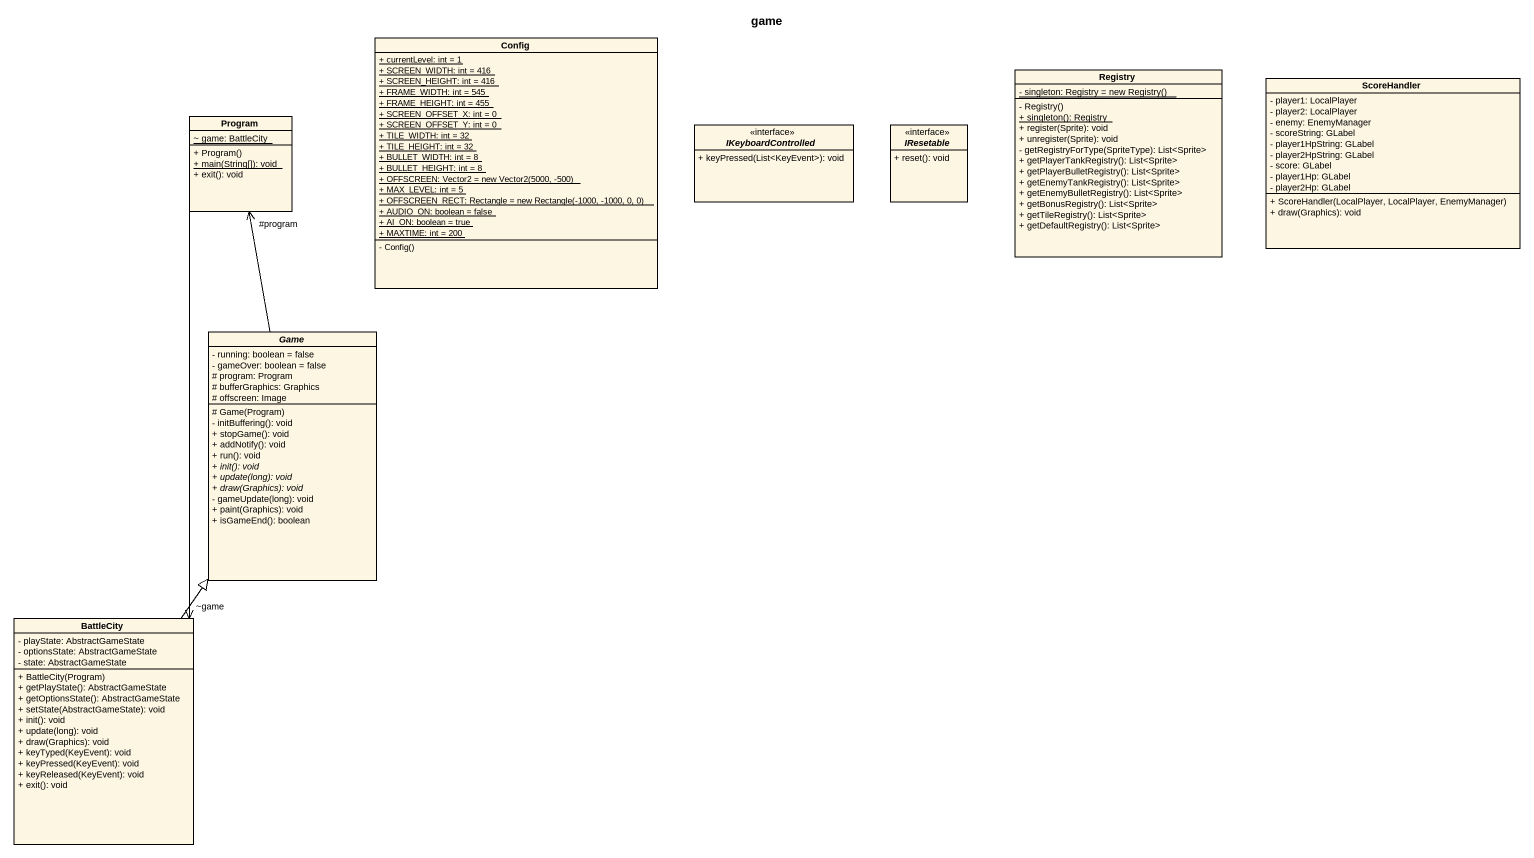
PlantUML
@startuml
title game
hide circle
hide empty members
skinparam classAttributeIconSize 0
class Config {
  {static} + currentLevel: int = 1
  {static} + SCREEN_WIDTH: int = 416
  {static} + SCREEN_HEIGHT: int = 416
  {static} + FRAME_WIDTH: int = 545
  {static} + FRAME_HEIGHT: int = 455
  {static} + SCREEN_OFFSET_X: int = 0
  {static} + SCREEN_OFFSET_Y: int = 0
  {static} + TILE_WIDTH: int = 32
  {static} + TILE_HEIGHT: int = 32
  {static} + BULLET_WIDTH: int = 8
  {static} + BULLET_HEIGHT: int = 8
  {static} {field} + OFFSCREEN: Vector2 = new Vector2(5000, -500)
  {static} + MAX_LEVEL: int = 5
  {static} {field} + OFFSCREEN_RECT: Rectangle = new Rectangle(-1000, -1000, 0, 0)
  {static} + AUDIO_ON: boolean = false
  {static} + AI_ON: boolean = true
  {static} + MAXTIME: int = 200
  - Config()
}
class Registry {
  {static} {field} - singleton: Registry = new Registry()
  - Registry()
  {static} + singleton(): Registry
  + register(Sprite): void
  + unregister(Sprite): void
  - getRegistryForType(SpriteType): List<Sprite>
  + getPlayerTankRegistry(): List<Sprite>
  + getPlayerBulletRegistry(): List<Sprite>
  + getEnemyTankRegistry(): List<Sprite>
  + getEnemyBulletRegistry(): List<Sprite>
  + getBonusRegistry(): List<Sprite>
  + getTileRegistry(): List<Sprite>
  + getDefaultRegistry(): List<Sprite>
}
class ScoreHandler {
  - player1: LocalPlayer
  - player2: LocalPlayer
  - enemy: EnemyManager
  - scoreString: GLabel
  - player1HpString: GLabel
  - player2HpString: GLabel
  - score: GLabel
  - player1Hp: GLabel
  - player2Hp: GLabel
  + ScoreHandler(LocalPlayer, LocalPlayer, EnemyManager)
  + draw(Graphics): void
}
class Program {
  {static} ~ game: BattleCity
  + Program()
  {static} + main(String[]): void
  + exit(): void
}
interface IKeyboardControlled <<interface>> {
  + keyPressed(List<KeyEvent>): void
}
interface IResetable <<interface>> {
  + reset(): void
}
abstract class Game {
  - running: boolean = false
  - gameOver: boolean = false
  # program: Program
  # bufferGraphics: Graphics
  # offscreen: Image
  # Game(Program)
  - initBuffering(): void
  + stopGame(): void
  + addNotify(): void
  + run(): void
  {abstract} + init(): void
  {abstract} + update(long): void
  {abstract} + draw(Graphics): void
  - gameUpdate(long): void
  + paint(Graphics): void
  + isGameEnd(): boolean
}
class BattleCity {
  - playState: AbstractGameState
  - optionsState: AbstractGameState
  - state: AbstractGameState
  + BattleCity(Program)
  + getPlayState(): AbstractGameState
  + getOptionsState(): AbstractGameState
  + setState(AbstractGameState): void
  + init(): void
  + update(long): void
  + draw(Graphics): void
  + keyTyped(KeyEvent): void
  + keyPressed(KeyEvent): void
  + keyReleased(KeyEvent): void
  + exit(): void
}
Program --> "~game" BattleCity
Game -up-> "#program" Program
BattleCity -up-|> Game
@enduml
